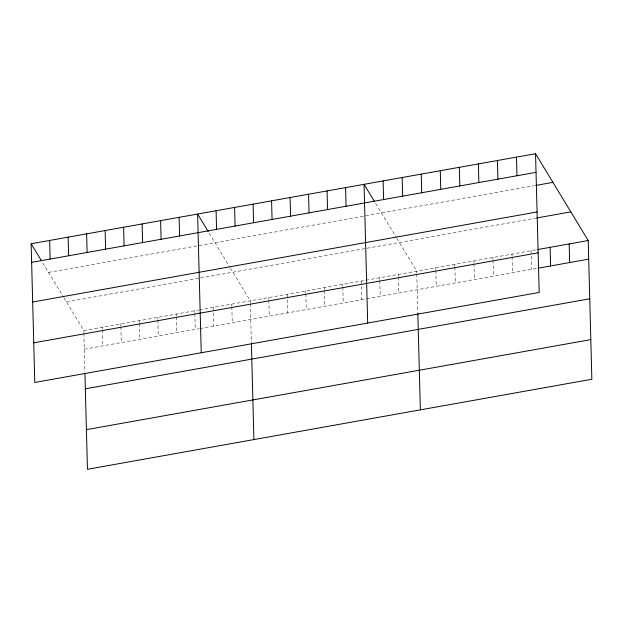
<?xml version="1.0" encoding="UTF-8"?>
<svg xmlns="http://www.w3.org/2000/svg" width="623" height="623" viewBox="0 0 623 623"><rect width="100%" height="100%" fill="white"/><g stroke="black" fill="none" stroke-linecap="round" stroke-linejoin="round"><path stroke-width="0.47" stroke-dasharray="3.12 2.34" d="M48.532 272.391L533.872 185.771M66.435 301.906L199.601 278.138M200.52 277.975L366.051 248.429M366.978 248.266L535.585 218.175M63.951 297.81L83.817 330.556L198.488 310.09M199.407 309.919L364.938 280.381M365.865 280.218L536.769 249.714M84.307 349.176L198.971 328.71M199.897 328.547L537.26 268.334M375.638 203.425L396.36 237.573M396.851 238.391L416.725 271.137L416.771 272.999M209.188 233.134L229.903 267.283M230.401 268.1L250.267 300.847L250.321 302.708M42.738 262.844L63.453 296.984M531.053 250.734L531.536 269.354M511.997 254.129L512.044 255.991M512.067 256.925L512.488 272.757M492.941 257.533L492.988 259.394M493.011 260.328L493.432 276.153M473.885 260.936L473.932 262.797M473.963 263.724L474.376 279.556M454.829 264.339L454.883 266.2M454.907 267.127L455.32 282.959M435.773 267.734L435.827 269.595M435.851 270.53L436.264 286.354M416.795 273.933L417.799 312.403M398.229 274.439L398.276 276.3M398.299 277.227L398.712 293.059M379.734 277.741L379.781 279.602M379.804 280.529L380.217 296.361M361.239 281.043L361.722 299.663M342.743 284.337L342.79 286.206M342.814 287.133L343.234 302.965M324.248 287.639L324.295 289.5M324.318 290.435L324.739 306.259M305.753 290.941L305.8 292.802M305.823 293.737L306.243 309.561M287.258 294.243L287.748 312.863M268.762 297.545L268.809 299.406M268.84 300.341L269.253 316.165M250.345 303.635L251.373 343.055M231.772 304.149L231.826 306.01M231.849 306.937L232.262 322.769M213.276 307.451L213.767 326.07M194.789 310.745L194.835 312.614M194.859 313.54L195.272 329.372M176.293 314.047L176.34 315.908M176.364 316.842L176.776 332.666M157.798 317.348L157.845 319.21M157.868 320.144L158.281 335.968M139.303 320.65L139.35 322.512M139.373 323.446L139.786 339.27M120.807 323.952L120.854 325.813M120.878 326.748L121.29 342.572M102.312 327.254L102.359 329.115M102.382 330.042L102.803 345.874M83.817 330.556L83.864 332.417M83.887 333.344L84.899 371.822"/><path stroke-width="0.93" d="M535.546 153.717L539.183 292.444L34.779 382.467L31.15 243.749L535.546 153.717L588.221 240.533L591.85 379.251L87.454 469.283L84.946 373.707M31.641 262.369L536.037 172.345M535.78 185.428L552.928 182.368M32.676 301.999L537.073 211.976M536.535 218.003L570.839 211.882M537.719 249.543L588.221 240.533M33.743 342.837L538.147 252.813M538.21 268.163L588.704 259.152M85.343 388.807L589.74 298.783M86.41 429.644L590.814 339.621M374.672 201.836L364.058 184.33L367.687 323.057M208.222 231.546L197.6 214.039L201.237 352.766M31.15 243.749L41.289 260.453M569.165 243.928L569.648 262.548M550.109 247.331L550.592 265.951M516.498 157.121L516.981 175.741M497.442 160.524L497.925 179.144M478.386 163.927L478.869 182.547M459.33 167.322L459.821 185.942M440.274 170.725L440.765 189.345M421.218 174.129L421.709 192.748M417.831 313.353L420.354 409.864M402.162 177.524L402.653 196.152M383.106 180.927L383.597 199.547M345.563 187.632L346.045 206.252M327.067 190.934L327.55 209.554M308.572 194.236L309.055 212.856M290.077 197.53L290.559 216.158M271.581 200.832L272.072 219.452M253.086 204.134L253.577 222.754M251.396 344.005L253.904 439.573M234.591 207.436L235.081 226.056M216.095 210.738L216.586 229.357M179.105 217.341L179.595 235.961M160.609 220.635L161.1 239.263M142.122 223.937L142.605 242.557M123.627 227.239L124.109 245.859M105.131 230.541L105.614 249.161M86.636 233.843L87.119 252.463M68.141 237.145L68.623 255.765M49.645 240.447L50.136 259.067"/></g></svg>
